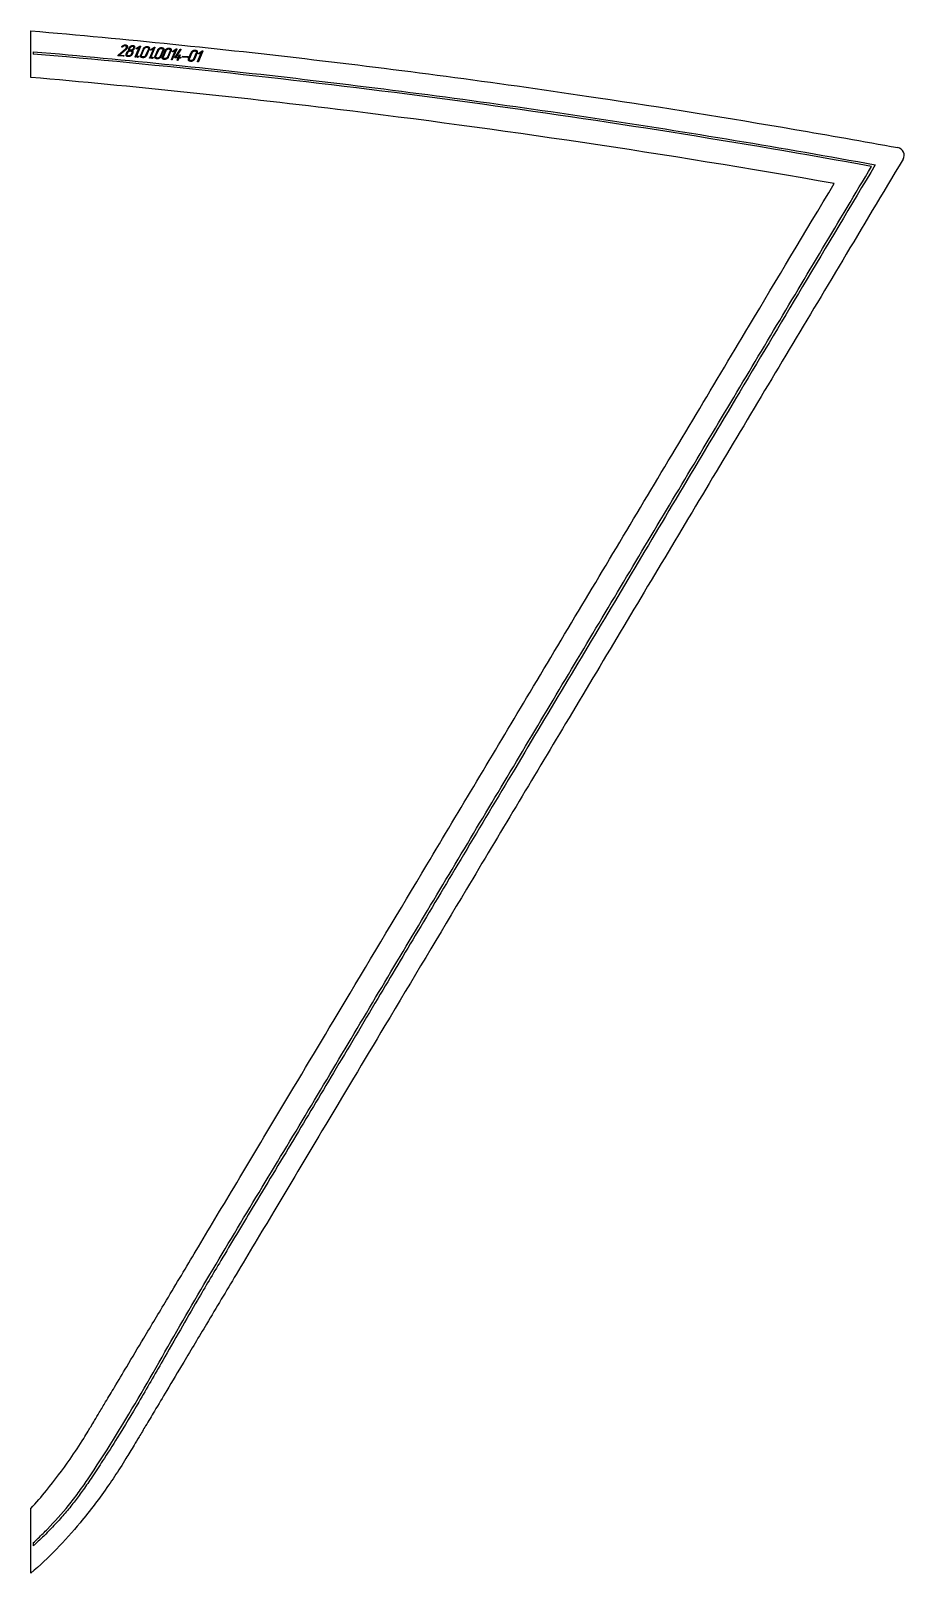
# Model space of a CAD drawing. Header units: millimetres. Extents: x 454 to 1579, y 215 to 2202.
import ezdxf

# ---------------------------------------------------------------- set-up
doc = ezdxf.new("R2010")
doc.units = ezdxf.units.MM
doc.linetypes.add('K5LT_BASIC', pattern=[0])
doc.layers.add('Engraving', color=7, linetype='Continuous')

msp = doc.modelspace()

# ---------------------------------------------------------------- linework, layer by layer
at = {"color": 150, "linetype": 'K5LT_BASIC', "lineweight": 25, "true_color": 0x0080ff}
for p, q in [((453.7, 2175.9), (453.7, 2202.5)), ((453.7, 2172.9), (453.7, 2175.9)), ((453.7, 2142.4), (453.7, 2172.9)), ((453.7, 251.3), (453.7, 298.3)), ((453.7, 247.3), (453.7, 251.3)), ((453.7, 215), (453.7, 247.3))]:
    msp.add_line(p, q, dxfattribs=at)
msp.add_arc((1568.7, 2042.2), 10, 329.1319, 79.7225, dxfattribs=at)
for points, knots in [([(453.7, 2202.5), (576.7, 2191.9), (817.9, 2167.2), (1140.9, 2124.2), (1393.3, 2083.6), (1525.5, 2060.2), (1570.4, 2052.1)], [-1120.656676, -1120.656676, -1120.656676, -1120.656676, -769.261047, -417.865418, -183.601666, -66.469789, -66.469789, -66.469789, -66.469789]), ([(1488.6, 2005.7), (1268.5, 2044.4), (922.5, 2095.9), (585.1, 2131), (453.7, 2142.4)], [0, 0, 0, 0, 0.947379, 1.550057, 1.550057, 1.550057, 1.550057]), ([(1577.2, 2037.1), (1523.5, 1947.2), (1423, 1779), (1284, 1546.5), (1146.9, 1317.1), (1022.4, 1108.9), (917.8, 933.9), (835, 795.4), (771.1, 688.5), (721.6, 605.6), (682.9, 540.9), (653.1, 491.1), (630.7, 453.6), (614.4, 426.2), (602.5, 406.4), (593.8, 391.8), (587, 380.5), (581.5, 371.2), (575.6, 361.5), (566.6, 347.2), (548, 319.2), (512, 271.3), (476.6, 234.5), (453.7, 215)], [-3064.835651, -3064.835651, -3064.835651, -3064.835651, -2797.389382, -2522.831309, -2250.376567, -2003.519888, -1800.154228, -1643.176231, -1522.988118, -1429.264237, -1355.506936, -1298.59101, -1256.18218, -1225.580766, -1203.614061, -1187.43973, -1174.845954, -1164.703683, -1154.965267, -1141.556618, -1115.613907, -1058.598198, -973.880944, -973.880944, -973.880944, -973.880944]), ([(453.7, 298.3), (460.6, 305.8), (478.3, 326.3), (501.2, 356.9), (518.3, 382.9), (526.9, 396.9), (531.4, 404.5), (536.4, 412.7), (542.6, 423.1), (551.1, 437.4), (562.9, 457), (579.2, 484.4), (601.6, 521.8), (631.4, 571.7), (670.1, 636.4), (719.6, 719.3), (783.6, 826.3), (866.5, 965), (971.6, 1140.8), (1096.9, 1350.5), (1235.3, 1582.1), (1363.2, 1796), (1450.5, 1942), (1488.6, 2005.7)], [9.460739, 9.460739, 9.460739, 9.460739, 9.776359, 10.292561, 10.621469, 10.736852, 10.808657, 10.896742, 11.013086, 11.169369, 11.386729, 11.690126, 12.110587, 12.674879, 13.406144, 14.335398, 15.527093, 17.085539, 19.109196, 21.573721, 24.30144, 27.056315, 29, 29, 29, 29])]:
    msp.add_open_spline(points, degree=3, knots=knots, dxfattribs=at)
at = {"layer": 'Engraving', "color": 150, "linetype": 'K5LT_BASIC', "lineweight": 25, "true_color": 0x0080ff}
for p, q in [((456.7, 2175.6), (456.7, 2172.6)), ((566.2, 2171.1), (575.7, 2179.2)), ((572.6, 2169.8), (566.3, 2170.2)), ((576.3, 2178.5), (567.7, 2171.2)), ((567.7, 2171.2), (573.1, 2170.8)), ((571, 2182), (571.1, 2182.2)), ((575.7, 2179.2), (576.1, 2179.6)), ((576.1, 2179.6), (576.4, 2179.9)), ((576.6, 2172.6), (577.5, 2174.7)), ((577.7, 2172.6), (578.5, 2174.6)), ((579.5, 2169.2), (578.4, 2169.3)), ((579.9, 2170.3), (578.9, 2170.3)), ((580.2, 2179.8), (580.7, 2180.8)), ((581.3, 2179.7), (581.7, 2180.8)), ((581.5, 2176.5), (582.6, 2176.4)), ((583.8, 2174.2), (582.9, 2172.2)), ((583.8, 2183.6), (584.4, 2183.7)), ((584.9, 2174.1), (584, 2172.1)), ((584.4, 2183.7), (584.8, 2183.7)), ((584.8, 2183.7), (585.1, 2183.7)), ((585.9, 2180.4), (585.5, 2179.4)), ((587, 2180.4), (586.5, 2179.3)), ((587.1, 2180.7), (587, 2180.4)), ((587.2, 2181), (587.1, 2180.7)), ((587.3, 2181.6), (587.2, 2181)), ((588.2, 2169.1), (593.4, 2181.2)), ((594.9, 2182.4), (589.2, 2169)), ((589.7, 2180), (594.2, 2182.8)), ((593.4, 2181.2), (590.1, 2179.2)), ((595.2, 2171.2), (598.7, 2179.4)), ((596.3, 2171.1), (599.8, 2179.4)), ((598.1, 2167.8), (597, 2167.9)), ((598.5, 2168.8), (597.5, 2168.9)), ((605.1, 2179), (601.5, 2170.7)), ((606.1, 2178.9), (602.6, 2170.6)), ((602.8, 2181.3), (603.8, 2181.2)), ((603.2, 2182.3), (604.3, 2182.2)), ((606.8, 2167.7), (612, 2179.8)), ((613.5, 2181), (607.8, 2167.6)), ((608.3, 2178.5), (612.8, 2181.4)), ((612, 2179.8), (608.7, 2177.8)), ((613.8, 2169.8), (617.3, 2178)), ((614.9, 2169.7), (618.4, 2177.9)), ((616.7, 2166.4), (615.6, 2166.5)), ((617.1, 2167.4), (616.1, 2167.5)), ((623.7, 2177.5), (620.1, 2169.3)), ((624.7, 2177.5), (621.2, 2169.2)), ((621.4, 2179.8), (622.4, 2179.8)), ((621.8, 2180.9), (622.9, 2180.8)), ((623.3, 2169.1), (626.8, 2177.3)), ((624.4, 2169), (627.9, 2177.2)), ((626.6, 2166.7), (625.6, 2166.8)), ((633.2, 2176.8), (629.6, 2168.6)), ((634.2, 2176.7), (630.7, 2168.5)), ((630.9, 2179.1), (631.9, 2179)), ((631.3, 2180.1), (632.4, 2180.1)), ((634.9, 2165.5), (640, 2177.7)), ((641.6, 2178.8), (635.9, 2165.4)), ((636.4, 2176.4), (640.9, 2179.2)), ((640, 2177.7), (636.8, 2175.6)), ((639.3, 2168.3), (639.4, 2168.5)), ((639.4, 2168.5), (645.9, 2178.6)), ((643.3, 2167.5), (639.7, 2167.8)), ((646.9, 2178.3), (640.7, 2168.8)), ((640.7, 2168.8), (643.8, 2168.6)), ((642.2, 2165), (643.3, 2167.5)), ((644.4, 2167.4), (643.3, 2164.9)), ((643.8, 2168.6), (644.9, 2171.1)), ((646, 2167.3), (644.4, 2167.4)), ((645.9, 2171.1), (644.8, 2168.5)), ((644.8, 2168.5), (646.4, 2168.4)), ((646.2, 2178.9), (646.6, 2179)), ((646.9, 2178.4), (646.9, 2178.3)), ((655.6, 2168.2), (649.3, 2168.7)), ((649.7, 2169.7), (656.1, 2169.2)), ((656.9, 2166.5), (660.4, 2174.7)), ((658, 2166.4), (661.5, 2174.6)), ((666.8, 2174.2), (663.3, 2166)), ((667.9, 2174.2), (664.3, 2165.9)), ((664.5, 2176.5), (665.6, 2176.5)), ((664.9, 2177.6), (666, 2177.5)), ((668.5, 2162.9), (673.7, 2175.1)), ((675.3, 2176.2), (669.6, 2162.9)), ((670, 2173.8), (674.5, 2176.7)), ((673.7, 2175.1), (670.5, 2173)), ((626.2, 2165.7), (625.1, 2165.7)), ((659.8, 2163.1), (658.8, 2163.2)), ((660.3, 2164.1), (659.2, 2164.2)), ((456.7, 254), (456.7, 250))]:
    msp.add_line(p, q, dxfattribs=at)
for points, knots in [([(456.7, 2175.6), (577.1, 2165.2), (818.7, 2140.4), (1180.5, 2091.9), (1421.3, 2051.8), (1541.4, 2029.9)], [2.876335, 2.876335, 2.876335, 2.876335, 3.915925, 4.964148, 6.012371, 6.012371, 6.012371, 6.012371]), ([(1536.7, 2027.7), (1450.7, 2043.4), (1278.5, 2072.7), (1019.5, 2111), (759.7, 2143.3), (572.1, 2162.4), (471, 2171.4), (456.7, 2172.6)], [0, 0, 0, 0, 0.75, 1.5, 2.25, 3, 3.122923, 3.122923, 3.122923, 3.122923]), ([(1541.4, 2029.9), (1510.2, 1977.5), (1450.2, 1876.9), (1364.5, 1733.3), (1286.6, 1602.6), (1214.6, 1481.9), (1145.4, 1366), (1077.9, 1252.7), (1013.4, 1144.7), (954.6, 1046.2), (898.7, 952.4), (845.4, 862.8), (791.6, 772.6), (743, 692.2), (701.7, 623.4), (670.8, 571.2), (646, 528.2), (620.9, 484.3), (594.2, 437.7), (568.4, 394.6), (548.2, 362.6), (533.5, 340.3), (521.8, 323.1), (510.7, 308), (499.3, 293.8), (486.8, 279.6), (474.2, 266.5), (464, 256.6), (458.5, 251.6), (456.7, 250)], [-0.042452, -0.042452, -0.042452, -0.042452, 1.75199, 3.408505, 4.885055, 6.235548, 7.547524, 8.86009, 10.122486, 11.251255, 12.24104, 13.337076, 14.323081, 15.3331, 16.107014, 16.689189, 17.121753, 17.570265, 18.17627, 18.699319, 19.046891, 19.286789, 19.486206, 19.657126, 19.834658, 20.020639, 20.216903, 20.367306, 20.436124, 20.436124, 20.436124, 20.436124]), ([(456.7, 254), (461, 258), (467.2, 263.9), (482.9, 279.6), (498.2, 296.8), (514.9, 318.4), (569.4, 397.4), (651.7, 548), (779.9, 758), (905.5, 970), (1031.9, 1181.4), (1158, 1393), (1284.3, 1604.6), (1410.5, 1816.1), (1494.6, 1957.2), (1536.7, 2027.7)], [9.590486, 9.590486, 9.590486, 9.590486, 9.763052, 9.84262, 10.24574, 10.4473, 10.648861, 13.067753, 15.486645, 17.905538, 20.32443, 22.743323, 25.162215, 27.581108, 30, 30, 30, 30])]:
    msp.add_open_spline(points, degree=3, knots=knots, dxfattribs=at)
for points in [[(566, 2170.8), (566.1, 2171), (566.2, 2171.1)], [(566, 2170.4), (565.9, 2170.6), (566, 2170.8)], [(566.3, 2170.2), (566.1, 2170.3), (566, 2170.4)], [(571, 2181.7), (570.9, 2181.8), (571, 2182)], [(571.3, 2181.5), (571.1, 2181.5), (571, 2181.7)], [(571.1, 2182.2), (572.1, 2183.4), (573.3, 2184)], [(571.7, 2181.6), (571.5, 2181.5), (571.3, 2181.5)], [(571.9, 2181.8), (571.8, 2181.6), (571.7, 2181.6)], [(573.5, 2183.1), (572.7, 2182.7), (571.9, 2181.8)], [(573.1, 2169.9), (572.9, 2169.7), (572.6, 2169.8)], [(573.1, 2170.8), (573.3, 2170.8), (573.4, 2170.6)], [(573.4, 2170.2), (573.3, 2170), (573.1, 2169.9)], [(573.3, 2184), (574.4, 2184.5), (575.5, 2184.4)], [(573.4, 2170.6), (573.5, 2170.4), (573.4, 2170.2)], [(575.1, 2183.4), (574.3, 2183.4), (573.5, 2183.1)], [(576, 2183.1), (575.6, 2183.3), (575.1, 2183.4)], [(575.5, 2184.4), (577, 2184.3), (577.7, 2183.2)], [(576.7, 2182.5), (576.5, 2182.8), (576, 2183.1)], [(577.3, 2179.6), (577, 2179.1), (576.3, 2178.5)], [(576.6, 2170.4), (576, 2171.3), (576.6, 2172.6)], [(576.4, 2179.9), (576.7, 2180.3), (576.8, 2180.7)], [(578.4, 2169.3), (577.2, 2169.4), (576.6, 2170.4)], [(576.8, 2180.7), (577.3, 2181.7), (576.7, 2182.5)], [(577.9, 2180.6), (577.7, 2180.1), (577.3, 2179.6)], [(577.5, 2174.7), (577.8, 2175.5), (578.6, 2176.2)], [(577.7, 2171.1), (577.3, 2171.7), (577.7, 2172.6)], [(577.7, 2183.2), (578.5, 2182), (577.9, 2180.6)], [(578.9, 2170.3), (578.1, 2170.4), (577.7, 2171.1)], [(578.5, 2174.6), (578.9, 2175.5), (579.8, 2176)], [(578.6, 2176.2), (579.3, 2176.9), (580.4, 2177.3)], [(582.1, 2170), (580.8, 2169.1), (579.5, 2169.2)], [(579.8, 2176), (580.7, 2176.6), (581.5, 2176.5)], [(579.9, 2178.4), (579.9, 2179.1), (580.2, 2179.8)], [(580.4, 2177.3), (580, 2177.8), (579.9, 2178.4)], [(581.7, 2170.7), (580.8, 2170.2), (579.9, 2170.3)], [(580.7, 2180.8), (581.2, 2182), (582.5, 2183)], [(581.2, 2178.2), (580.9, 2178.9), (581.3, 2179.7)], [(582.5, 2177.5), (581.6, 2177.6), (581.2, 2178.2)], [(581.7, 2180.8), (582.1, 2181.6), (583, 2182.2)], [(582.9, 2172.2), (582.6, 2171.3), (581.7, 2170.7)], [(584, 2172.1), (583.4, 2170.8), (582.1, 2170)], [(582.5, 2183), (583.2, 2183.4), (583.8, 2183.6)], [(584.2, 2178), (583.3, 2177.4), (582.5, 2177.5)], [(582.6, 2176.4), (583.5, 2176.4), (583.8, 2175.7)], [(583, 2182.2), (583.8, 2182.7), (584.7, 2182.6)], [(583.8, 2175.7), (584.2, 2175.1), (583.8, 2174.2)], [(585.5, 2179.4), (585.1, 2178.5), (584.2, 2178)], [(585.7, 2178), (585.1, 2177.4), (584.3, 2177)], [(584.3, 2177), (584.9, 2176.6), (585.1, 2175.8)], [(584.7, 2182.6), (585.6, 2182.6), (585.9, 2181.9)], [(585.1, 2175.8), (585.2, 2175), (584.9, 2174.1)], [(585.1, 2183.7), (586.4, 2183.6), (587, 2182.6)], [(586.5, 2179.3), (586.2, 2178.6), (585.7, 2178)], [(585.9, 2181.9), (586.3, 2181.3), (585.9, 2180.4)], [(587, 2182.6), (587.3, 2182.1), (587.3, 2181.6)], [(588.2, 2168.7), (588, 2168.8), (588.2, 2169.1)], [(588.5, 2168.5), (588.4, 2168.5), (588.2, 2168.7)], [(588.9, 2168.6), (588.7, 2168.5), (588.5, 2168.5)], [(589.2, 2169), (589.1, 2168.8), (588.9, 2168.6)], [(589.4, 2179.6), (589.4, 2179.7), (589.7, 2180)], [(589.4, 2179.3), (589.3, 2179.4), (589.4, 2179.6)], [(589.7, 2179.1), (589.5, 2179.1), (589.4, 2179.3)], [(590.1, 2179.2), (589.9, 2179.1), (589.7, 2179.1)], [(590.9, 2168.6), (590.8, 2168.8), (590.9, 2169.2)], [(590.9, 2169.2), (591, 2169.3), (591.3, 2169.6)], [(591.4, 2168.3), (591, 2168.3), (590.9, 2168.6)], [(591.3, 2169.6), (591.6, 2169.9), (592, 2169.9)], [(592.1, 2168.5), (591.8, 2168.3), (591.4, 2168.3)], [(592, 2169.9), (592.3, 2169.8), (592.5, 2169.6)], [(592.5, 2169), (592.4, 2168.8), (592.1, 2168.5)], [(592.5, 2169.6), (592.6, 2169.3), (592.5, 2169)], [(594.2, 2182.8), (594.4, 2183), (594.6, 2182.9)], [(594.6, 2182.9), (594.8, 2182.9), (594.9, 2182.8)], [(594.9, 2182.8), (595, 2182.6), (594.9, 2182.4)], [(595.2, 2168.9), (594.6, 2169.9), (595.2, 2171.2)], [(597, 2167.9), (595.8, 2168), (595.2, 2168.9)], [(596.3, 2169.6), (595.9, 2170.3), (596.3, 2171.1)], [(597.5, 2168.9), (596.7, 2169), (596.3, 2169.6)], [(600.7, 2168.5), (599.4, 2167.7), (598.1, 2167.8)], [(600.3, 2169.3), (599.4, 2168.8), (598.5, 2168.8)], [(598.7, 2179.4), (599.2, 2180.7), (600.6, 2181.5)], [(599.8, 2179.4), (600.1, 2180.2), (601, 2180.8)], [(601.5, 2170.7), (601.2, 2169.8), (600.3, 2169.3)], [(600.6, 2181.5), (601.9, 2182.4), (603.2, 2182.3)], [(602.6, 2170.6), (602.1, 2169.4), (600.7, 2168.5)], [(601, 2180.8), (601.9, 2181.3), (602.8, 2181.3)], [(603.8, 2181.2), (604.7, 2181.1), (605.1, 2180.5)], [(604.3, 2182.2), (605.6, 2182.1), (606.1, 2181.1)], [(605.1, 2180.5), (605.4, 2179.8), (605.1, 2179)], [(606.1, 2181.1), (606.7, 2180.2), (606.1, 2178.9)], [(606.8, 2167.3), (606.6, 2167.4), (606.8, 2167.7)], [(607.1, 2167.1), (607, 2167.1), (606.8, 2167.3)], [(607.5, 2167.2), (607.3, 2167.1), (607.1, 2167.1)], [(607.8, 2167.6), (607.7, 2167.3), (607.5, 2167.2)], [(608, 2178.2), (608, 2178.3), (608.3, 2178.5)], [(608, 2177.8), (607.9, 2178), (608, 2178.2)], [(608.3, 2177.6), (608.1, 2177.7), (608, 2177.8)], [(608.7, 2177.8), (608.5, 2177.6), (608.3, 2177.6)], [(609.5, 2167.2), (609.4, 2167.4), (609.5, 2167.7)], [(609.5, 2167.7), (609.6, 2167.9), (609.9, 2168.2)], [(610, 2166.9), (609.6, 2166.9), (609.5, 2167.2)], [(609.9, 2168.2), (610.2, 2168.5), (610.6, 2168.4)], [(610.7, 2167.1), (610.4, 2166.9), (610, 2166.9)], [(610.6, 2168.4), (610.9, 2168.4), (611.1, 2168.2)], [(611.1, 2167.6), (611, 2167.3), (610.7, 2167.1)], [(611.1, 2168.2), (611.2, 2167.9), (611.1, 2167.6)], [(612.8, 2181.4), (613, 2181.5), (613.2, 2181.5)], [(613.2, 2181.5), (613.4, 2181.5), (613.5, 2181.3)], [(613.5, 2181.3), (613.6, 2181.2), (613.5, 2181)], [(613.8, 2167.5), (613.2, 2168.5), (613.8, 2169.8)], [(615.6, 2166.5), (614.4, 2166.6), (613.8, 2167.5)], [(614.9, 2168.2), (614.5, 2168.9), (614.9, 2169.7)], [(616.1, 2167.5), (615.3, 2167.6), (614.9, 2168.2)], [(619.3, 2167.1), (618, 2166.3), (616.7, 2166.4)], [(618.9, 2167.9), (618, 2167.3), (617.1, 2167.4)], [(617.3, 2178), (617.8, 2179.3), (619.2, 2180.1)], [(618.4, 2177.9), (618.7, 2178.8), (619.6, 2179.3)], [(620.1, 2169.3), (619.8, 2168.4), (618.9, 2167.9)], [(619.2, 2180.1), (620.5, 2181), (621.8, 2180.9)], [(621.2, 2169.2), (620.7, 2168), (619.3, 2167.1)], [(619.6, 2179.3), (620.5, 2179.9), (621.4, 2179.8)], [(622.4, 2179.8), (623.3, 2179.7), (623.7, 2179)], [(622.9, 2180.8), (624.2, 2180.7), (624.7, 2179.7)], [(623.3, 2166.8), (622.7, 2167.8), (623.3, 2169.1)], [(625.1, 2165.7), (623.9, 2165.8), (623.3, 2166.8)], [(623.7, 2179), (624, 2178.4), (623.7, 2177.5)], [(624.4, 2167.5), (624, 2168.2), (624.4, 2169)], [(625.6, 2166.8), (624.8, 2166.8), (624.4, 2167.5)], [(624.7, 2179.7), (625.3, 2178.7), (624.7, 2177.5)], [(628.8, 2166.4), (627.5, 2165.6), (626.2, 2165.7)], [(628.4, 2167.2), (627.5, 2166.6), (626.6, 2166.7)], [(626.8, 2177.3), (627.3, 2178.5), (628.7, 2179.4)], [(627.9, 2177.2), (628.2, 2178.1), (629.1, 2178.6)], [(629.6, 2168.6), (629.3, 2167.7), (628.4, 2167.2)], [(628.7, 2179.4), (630, 2180.2), (631.3, 2180.1)], [(630.7, 2168.5), (630.2, 2167.2), (628.8, 2166.4)], [(629.1, 2178.6), (630, 2179.2), (630.9, 2179.1)], [(631.9, 2179), (632.8, 2179), (633.2, 2178.3)], [(632.4, 2180.1), (633.7, 2180), (634.2, 2179)], [(633.2, 2178.3), (633.5, 2177.7), (633.2, 2176.8)], [(634.2, 2179), (634.8, 2178), (634.2, 2176.7)], [(636.1, 2176.1), (636.1, 2176.1), (636.4, 2176.4)], [(636.1, 2175.7), (636, 2175.8), (636.1, 2176.1)], [(636.4, 2175.5), (636.2, 2175.5), (636.1, 2175.7)], [(636.8, 2175.6), (636.6, 2175.5), (636.4, 2175.5)], [(639.3, 2168), (639.2, 2168.1), (639.3, 2168.3)], [(639.7, 2167.8), (639.4, 2167.8), (639.3, 2168)], [(640.9, 2179.2), (641.1, 2179.4), (641.3, 2179.4)], [(641.3, 2179.4), (641.5, 2179.3), (641.6, 2179.2)], [(641.6, 2179.2), (641.7, 2179), (641.6, 2178.8)], [(644.9, 2171.1), (645, 2171.3), (645.2, 2171.5)], [(645.2, 2171.5), (645.4, 2171.6), (645.6, 2171.6)], [(645.6, 2171.6), (645.8, 2171.6), (645.9, 2171.5)], [(645.9, 2178.6), (646, 2178.8), (646.2, 2178.9)], [(645.9, 2171.5), (646.1, 2171.3), (645.9, 2171.1)], [(646.5, 2167.5), (646.3, 2167.3), (646, 2167.3)], [(646.4, 2168.4), (646.6, 2168.3), (646.7, 2168.2)], [(646.7, 2167.8), (646.7, 2167.6), (646.5, 2167.5)], [(646.6, 2179), (646.8, 2179), (646.9, 2178.8)], [(646.7, 2168.2), (646.8, 2168), (646.7, 2167.8)], [(646.9, 2178.8), (647, 2178.6), (646.9, 2178.4)], [(649, 2168.8), (648.9, 2169), (649, 2169.2)], [(649, 2169.2), (649, 2169.3), (649.2, 2169.5)], [(649.3, 2168.7), (649, 2168.7), (649, 2168.8)], [(649.2, 2169.5), (649.5, 2169.7), (649.7, 2169.7)], [(656.1, 2168.3), (655.9, 2168.2), (655.6, 2168.2)], [(656.1, 2169.2), (656.2, 2169.2), (656.3, 2169)], [(656.4, 2168.7), (656.3, 2168.5), (656.1, 2168.3)], [(656.3, 2169), (656.4, 2168.8), (656.4, 2168.7)], [(657, 2164.2), (656.4, 2165.2), (656.9, 2166.5)], [(658, 2164.9), (657.6, 2165.6), (658, 2166.4)], [(660.4, 2174.7), (661, 2176), (662.3, 2176.8)], [(661.5, 2174.6), (661.9, 2175.5), (662.7, 2176)], [(662.3, 2176.8), (663.6, 2177.7), (664.9, 2177.6)], [(662.7, 2176), (663.6, 2176.6), (664.5, 2176.5)], [(665.6, 2176.5), (666.4, 2176.4), (666.8, 2175.7)], [(666, 2177.5), (667.3, 2177.4), (667.8, 2176.4)], [(666.8, 2175.7), (667.2, 2175.1), (666.8, 2174.2)], [(667.8, 2176.4), (668.4, 2175.4), (667.9, 2174.2)], [(669.7, 2173.5), (669.8, 2173.6), (670, 2173.8)], [(669.7, 2173.1), (669.6, 2173.3), (669.7, 2173.5)], [(670.1, 2172.9), (669.8, 2172.9), (669.7, 2173.1)], [(670.5, 2173), (670.3, 2172.9), (670.1, 2172.9)], [(674.5, 2176.7), (674.7, 2176.8), (674.9, 2176.8)], [(674.9, 2176.8), (675.2, 2176.8), (675.3, 2176.6)], [(675.3, 2176.6), (675.4, 2176.5), (675.3, 2176.2)], [(634.8, 2165.1), (634.7, 2165.3), (634.9, 2165.5)], [(635.2, 2165), (635.1, 2165), (634.8, 2165.1)], [(635.6, 2165.1), (635.4, 2164.9), (635.2, 2165)], [(635.9, 2165.4), (635.8, 2165.2), (635.6, 2165.1)], [(642.2, 2164.6), (642.1, 2164.7), (642.2, 2165)], [(642.6, 2164.4), (642.5, 2164.4), (642.2, 2164.6)], [(643, 2164.5), (642.8, 2164.4), (642.6, 2164.4)], [(643.3, 2164.9), (643.2, 2164.6), (643, 2164.5)], [(658.8, 2163.2), (657.6, 2163.3), (657, 2164.2)], [(659.2, 2164.2), (658.4, 2164.3), (658, 2164.9)], [(662.5, 2163.8), (661.2, 2163), (659.8, 2163.1)], [(662, 2164.6), (661.1, 2164), (660.3, 2164.1)], [(663.3, 2166), (662.9, 2165.1), (662, 2164.6)], [(664.3, 2165.9), (663.8, 2164.7), (662.5, 2163.8)], [(668.5, 2162.5), (668.4, 2162.7), (668.5, 2162.9)], [(668.8, 2162.4), (668.7, 2162.4), (668.5, 2162.5)], [(669.2, 2162.5), (669, 2162.4), (668.8, 2162.4)], [(669.6, 2162.9), (669.4, 2162.6), (669.2, 2162.5)]]:
    msp.add_open_spline(points, degree=2, dxfattribs=at)

doc.saveas('drawing.dxf')
